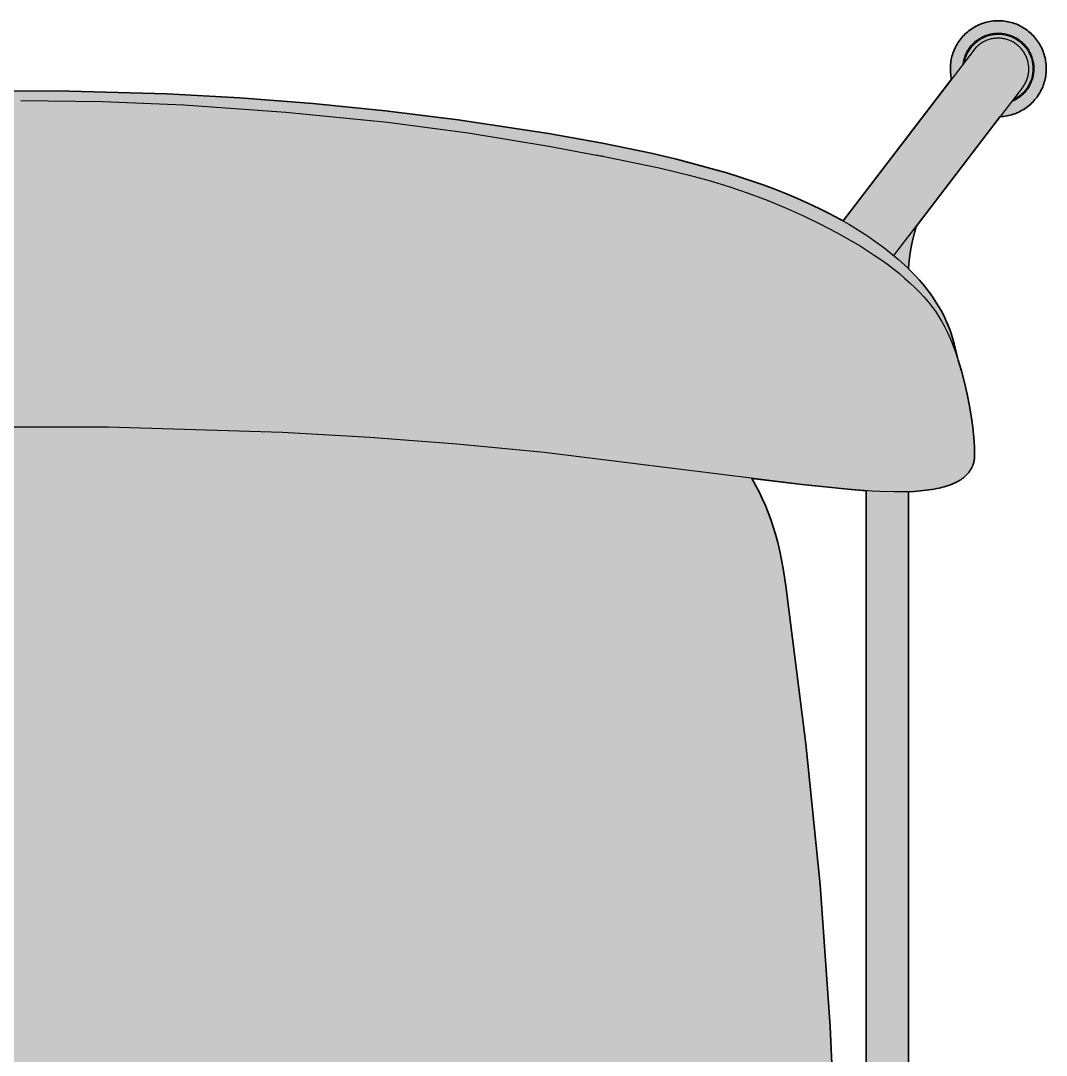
# Model space of a CAD drawing. Header units: millimetres. Extents: x 0 to 1859, y -919 to 982.
# Drawn here: x 407 to 674.3, y -649.8 to -380.2 of the extents above; entities that cross this region are included whole.
import ezdxf

# ---------------------------------------------------------------- set-up
doc = ezdxf.new("R2010")
doc.units = ezdxf.units.MM
doc.layers.add('Blocks', color=7, linetype='Continuous')
doc.layers.add('Blocks$Fill', color=7, linetype='Continuous', true_color=0xffffff)
doc.layers.add('Blocks$Inner', color=7, linetype='Continuous', lineweight=25, true_color=0x007f00)
doc.layers.add('Blocks$Outline', color=7, linetype='Continuous', lineweight=35, true_color=0xff3f3f)

# ---------------------------------------------------------------- blocks, each defined once
blk = doc.blocks.new('Soft Edge 90 Barstool Low Top')
at = {"layer": 'Blocks$Fill'}
h = blk.add_hatch(color=256, dxfattribs=at)
h.paths.add_polyline_path([(-60.84, -596.5), (-61.54, -597), (-61.87, -597.26), (-62.19, -597.54), (-62.51, -597.82), (-62.82, -598.12), (-63.11, -598.43), (-63.4, -598.74), (-63.67, -599.07), (-63.93, -599.41), (-64.18, -599.75), (-64.42, -600.11), (-64.65, -600.47), (-64.86, -600.83), (-65.06, -601.21), (-65.25, -601.59), (-65.43, -601.98), (-65.59, -602.38), (-65.74, -602.78), (-65.87, -603.18), (-66, -603.59), (-66.1, -604), (-66.2, -604.42), (-66.27, -604.84), (-66.34, -605.26), (-66.39, -605.68), (-66.42, -606.11), (-66.44, -606.53), (-66.45, -606.96), (-66.44, -607.39), (-66.42, -607.81), (-66.38, -608.24), (-66.33, -608.66), (-66.26, -609.08), (-66.18, -609.5), (-66.09, -609.92), (-65.98, -610.33), (-65.86, -610.74), (-65.72, -611.14), (-65.57, -611.54), (-65.41, -611.93), (-65.23, -612.32), (-65.04, -612.7), (-64.83, -613.08), (-64.61, -613.46), (-64.38, -613.83), (-64.13, -614.19), (-63.87, -614.54), (-63.6, -614.88), (-63.32, -615.21), (-63.02, -615.53), (-62.72, -615.84), (-62.4, -616.14), (-62.07, -616.43), (-61.74, -616.71), (-61.39, -616.97), (-61.04, -617.23), (-60.68, -617.47), (-60.3, -617.7), (-59.93, -617.91), (-59.54, -618.11), (-59.15, -618.3), (-58.75, -618.47), (-58.34, -618.64), (-57.93, -618.78), (-57.51, -618.91), (-57.1, -619.03), (-56.67, -619.13), (-56.24, -619.22), (-55.82, -619.29), (-55.38, -619.35), (-54.95, -619.39), (-54.51, -619.42), (-54.08, -619.43), (-53.64, -619.43), (-53.21, -619.41), (-52.77, -619.38), (-52.34, -619.33), (-51.91, -619.26), (-51.48, -619.18), (-51.06, -619.09), (-50.63, -618.98), (-50.22, -618.86), (-49.8, -618.72), (-49.39, -618.57), (-48.99, -618.4), (-48.59, -618.23), (-48.2, -618.03), (-47.82, -617.82), (-47.44, -617.6), (-47.08, -617.37), (-46.72, -617.12), (-46.37, -616.87), (-46.02, -616.6), (-45.69, -616.31), (-45.37, -616.02), (-44.36, -616.19), (-43.71, -616.27), (-43.06, -616.32), (-42.41, -616.35), (-41.76, -616.37), (-41.76, -616.36), (101.7, -616.36), (134.08, -618.77), (152.27, -619.47), (170.47, -619.7), (188.67, -619.47), (206.85, -618.77), (225.03, -617.62), (239.24, -616.36), (382.7, -616.36), (382.7, -616.37), (384, -616.32), (384.65, -616.27), (385.29, -616.19), (385.94, -616.09), (386.3, -616.02), (386.96, -616.6), (387.3, -616.87), (387.65, -617.12), (388.01, -617.37), (388.38, -617.6), (388.76, -617.82), (389.14, -618.03), (389.53, -618.23), (389.93, -618.4), (390.33, -618.57), (390.74, -618.72), (391.15, -618.86), (391.57, -618.98), (391.99, -619.09), (392.42, -619.18), (392.85, -619.26), (393.28, -619.33), (393.71, -619.38), (394.15, -619.41), (394.58, -619.43), (395.02, -619.43), (395.45, -619.42), (395.89, -619.39), (396.32, -619.35), (396.75, -619.29), (397.18, -619.22), (397.61, -619.13), (398.03, -619.03), (398.45, -618.91), (398.87, -618.78), (399.28, -618.64), (399.68, -618.47), (400.08, -618.3), (400.48, -618.11), (400.86, -617.91), (401.24, -617.7), (401.61, -617.47), (401.98, -617.23), (402.33, -616.97), (402.68, -616.71), (403.01, -616.43), (403.34, -616.14), (403.65, -615.84), (403.96, -615.53), (404.25, -615.21), (404.54, -614.88), (404.81, -614.54), (405.07, -614.19), (405.31, -613.83), (405.55, -613.46), (405.77, -613.08), (405.98, -612.7), (406.17, -612.32), (406.34, -611.93), (406.51, -611.54), (406.66, -611.14), (406.8, -610.74), (406.92, -610.33), (407.03, -609.92), (407.12, -609.5), (407.2, -609.08), (407.27, -608.66), (407.32, -608.24), (407.36, -607.81), (407.38, -607.39), (407.39, -606.96), (407.38, -606.53), (407.36, -606.11), (407.33, -605.68), (407.28, -605.26), (407.21, -604.84), (407.13, -604.42), (407.04, -604), (406.93, -603.59), (406.81, -603.18), (406.68, -602.78), (406.53, -602.38), (406.37, -601.98), (406.19, -601.59), (406, -601.21), (405.8, -600.84), (405.59, -600.47), (405.36, -600.11), (405.12, -599.75), (404.87, -599.41), (404.61, -599.07), (404.33, -598.74), (404.05, -598.43), (403.75, -598.12), (403.45, -597.82), (403.13, -597.54), (402.81, -597.26), (402.47, -597), (402.13, -596.74), (401.78, -596.5), (401.78, -203.22), (404.87, -203.03), (406.38, -202.87), (407.11, -202.78), (407.81, -202.67), (408.5, -202.55), (409.17, -202.43), (409.82, -202.29), (410.45, -202.14), (411.06, -201.97), (411.65, -201.8), (412.22, -201.62), (412.77, -201.42), (413.3, -201.21), (413.55, -201.1), (413.8, -200.99), (414.05, -200.87), (414.29, -200.75), (414.52, -200.63), (414.75, -200.5), (414.98, -200.37), (415.2, -200.24), (415.41, -200.1), (415.62, -199.96), (415.83, -199.82), (416.02, -199.67), (416.22, -199.52), (416.41, -199.36), (416.59, -199.2), (416.77, -199.03), (416.94, -198.86), (417.11, -198.69), (417.27, -198.5), (417.43, -198.32), (417.58, -198.12), (417.72, -197.92), (417.82, -197.79), (417.87, -197.7), (417.97, -197.55), (418.07, -197.39), (418.16, -197.23), (418.25, -197.06), (418.31, -196.94), (418.37, -196.82), (418.42, -196.7), (418.48, -196.57), (418.53, -196.45), (418.58, -196.32), (418.63, -196.18), (418.68, -196.05), (418.72, -195.91), (418.76, -195.76), (418.8, -195.61), (418.84, -195.46), (418.88, -195.3), (418.91, -195.14), (418.94, -194.98), (418.96, -194.82), (418.98, -194.66), (419, -194.5), (419.01, -194.35), (419.02, -194.2), (419.03, -193.93), (419.03, -193.69), (419.03, -193.49), (418.97, -191.64), (418.9, -190.23), (418.72, -188.06), (418.63, -187.1), (418.24, -183.99), (417.74, -180.9), (417.13, -177.83), (416.42, -174.78), (415.6, -171.76), (414.74, -168.96), (414.5, -167.86), (414.48, -167.79), (413.7, -164.72), (412.82, -161.68), (412.85, -161.82), (412.72, -161.41), (412.63, -161.18), (412.58, -160.97), (412.18, -159.96), (411.75, -158.95), (411.29, -157.96), (410.8, -156.99), (410.28, -156.03), (409.73, -155.09), (408.95, -153.8), (408.12, -152.54), (407.25, -151.31), (406.34, -150.11), (405.78, -149.41), (405.19, -148.7), (404.56, -147.98), (403.9, -147.25), (403.2, -146.51), (402.46, -145.76), (401.84, -145.14), (402.07, -142.33), (402.25, -140.94), (402.48, -139.55), (402.75, -138.17), (403.07, -136.79), (403.43, -135.43), (403.83, -134.08), (425.73, -105.48), (426.59, -105.42), (427.02, -105.36), (427.44, -105.29), (427.87, -105.21), (428.29, -105.11), (428.7, -105), (429.11, -104.87), (429.52, -104.73), (429.92, -104.57), (430.32, -104.4), (430.71, -104.22), (431.1, -104.02), (431.47, -103.81), (431.84, -103.59), (432.2, -103.36), (432.56, -103.11), (432.9, -102.85), (433.24, -102.58), (433.56, -102.3), (433.88, -102), (434.19, -101.7), (434.48, -101.38), (434.77, -101.06), (435.04, -100.72), (435.3, -100.38), (435.55, -100.03), (435.79, -99.67), (436.01, -99.3), (436.22, -98.92), (436.42, -98.54), (436.6, -98.15), (436.77, -97.75), (436.93, -97.35), (437.08, -96.94), (437.2, -96.53), (437.32, -96.12), (437.42, -95.7), (437.51, -95.27), (437.58, -94.85), (437.63, -94.42), (437.68, -93.99), (437.7, -93.56), (437.72, -93.13), (437.71, -92.7), (437.69, -92.27), (437.66, -91.84), (437.61, -91.41), (437.55, -90.98), (437.48, -90.55), (437.38, -90.13), (437.28, -89.71), (437.16, -89.3), (437.02, -88.89), (436.88, -88.49), (436.71, -88.09), (436.54, -87.69), (436.35, -87.3), (436.14, -86.92), (435.93, -86.55), (435.7, -86.18), (435.46, -85.83), (435.2, -85.48), (434.94, -85.14), (434.66, -84.81), (434.37, -84.48), (434.07, -84.17), (433.76, -83.87), (433.45, -83.58), (433.12, -83.31), (432.78, -83.04), (432.43, -82.78), (432.07, -82.54), (431.71, -82.31), (431.33, -82.09), (430.95, -81.89), (430.57, -81.7), (430.18, -81.52), (429.78, -81.35), (429.38, -81.2), (428.97, -81.07), (428.56, -80.95), (428.14, -80.84), (427.72, -80.75), (427.3, -80.67), (426.87, -80.6), (426.44, -80.55), (426.02, -80.52), (425.59, -80.5), (425.16, -80.49), (424.73, -80.5), (424.3, -80.53), (423.87, -80.57), (423.44, -80.62), (423.02, -80.69), (422.6, -80.77), (422.18, -80.87), (421.76, -80.98), (421.35, -81.11), (420.94, -81.25), (420.54, -81.4), (420.15, -81.57), (419.76, -81.75), (419.37, -81.94), (419, -82.15), (418.63, -82.37), (418.27, -82.6), (417.91, -82.85), (417.57, -83.11), (417.23, -83.37), (416.91, -83.65), (416.59, -83.95), (416.28, -84.25), (415.99, -84.56), (415.7, -84.88), (415.43, -85.21), (415.17, -85.56), (414.92, -85.91), (414.68, -86.26), (414.46, -86.63), (414.24, -87), (414.04, -87.38), (413.86, -87.77), (413.69, -88.17), (413.53, -88.57), (413.38, -88.97), (413.25, -89.38), (413.13, -89.79), (413.03, -90.21), (412.94, -90.63), (412.87, -91.05), (412.81, -91.48), (412.76, -91.91), (412.73, -92.34), (412.72, -92.77), (412.72, -93.2), (412.73, -93.63), (412.76, -94.06), (412.81, -94.48), (412.86, -94.91), (412.94, -95.33), (413.02, -95.75), (384.75, -132.68), (381.27, -130.78), (378.56, -129.41), (375.78, -128.09), (372.92, -126.81), (369.99, -125.58), (366.99, -124.4), (363.93, -123.26), (360.82, -122.18), (357.66, -121.15), (354.45, -120.17), (341.38, -116.61), (334.75, -114.98), (322.11, -112.37), (308.04, -109.87), (284.48, -106.3), (265.57, -103.96), (246.61, -102.05), (227.61, -100.58), (208.58, -99.52), (180, -98.73), (151.42, -98.88), (122.85, -100), (94.34, -102.05), (75.38, -103.95), (56.46, -106.3), (37.61, -109.1), (18.84, -112.37), (6.19, -114.98), (2.86, -115.77), (-10.27, -119.24), (-16.72, -121.15), (-19.89, -122.18), (-23, -123.26), (-26.05, -124.4), (-29.05, -125.58), (-31.98, -126.81), (-34.84, -128.09), (-37.62, -129.41), (-40.33, -130.78), (-42.95, -132.19), (-43.81, -132.68), (-72.09, -95.75), (-71.93, -94.91), (-71.87, -94.48), (-71.82, -94.06), (-71.79, -93.63), (-71.78, -93.2), (-71.78, -92.77), (-71.8, -92.34), (-71.83, -91.91), (-71.87, -91.48), (-71.93, -91.05), (-72, -90.63), (-72.09, -90.21), (-72.19, -89.79), (-72.31, -89.38), (-72.44, -88.97), (-72.59, -88.57), (-72.75, -88.17), (-72.92, -87.77), (-73.11, -87.38), (-73.31, -87), (-73.52, -86.63), (-73.74, -86.26), (-73.98, -85.91), (-74.23, -85.56), (-74.49, -85.21), (-74.77, -84.88), (-75.05, -84.56), (-75.35, -84.25), (-75.65, -83.95), (-75.97, -83.65), (-76.3, -83.37), (-76.63, -83.11), (-76.98, -82.85), (-77.33, -82.6), (-77.69, -82.37), (-78.06, -82.15), (-78.44, -81.94), (-78.82, -81.75), (-79.21, -81.57), (-79.61, -81.4), (-80.01, -81.25), (-80.41, -81.11), (-80.82, -80.98), (-81.24, -80.87), (-81.66, -80.77), (-82.08, -80.69), (-82.5, -80.62), (-82.93, -80.57), (-83.36, -80.53), (-83.79, -80.5), (-84.22, -80.49), (-84.65, -80.5), (-85.08, -80.52), (-85.51, -80.55), (-85.93, -80.6), (-86.36, -80.67), (-86.78, -80.75), (-87.2, -80.84), (-87.62, -80.95), (-88.03, -81.07), (-88.44, -81.2), (-88.84, -81.35), (-89.24, -81.52), (-89.63, -81.7), (-90.02, -81.89), (-90.4, -82.09), (-90.77, -82.31), (-91.13, -82.54), (-91.49, -82.78), (-91.84, -83.04), (-92.18, -83.31), (-92.51, -83.58), (-92.83, -83.87), (-93.14, -84.17), (-93.44, -84.48), (-93.72, -84.81), (-94, -85.14), (-94.27, -85.48), (-94.52, -85.83), (-94.76, -86.18), (-94.99, -86.55), (-95.21, -86.92), (-95.41, -87.3), (-95.6, -87.69), (-95.78, -88.09), (-95.94, -88.49), (-96.09, -88.89), (-96.22, -89.3), (-96.34, -89.71), (-96.45, -90.13), (-96.54, -90.55), (-96.62, -90.98), (-96.68, -91.41), (-96.72, -91.84), (-96.76, -92.27), (-96.77, -92.7), (-96.78, -93.13), (-96.77, -93.56), (-96.74, -93.99), (-96.7, -94.42), (-96.64, -94.85), (-96.57, -95.27), (-96.48, -95.7), (-96.38, -96.12), (-96.27, -96.53), (-96.14, -96.94), (-95.99, -97.35), (-95.84, -97.75), (-95.67, -98.15), (-95.48, -98.54), (-95.28, -98.92), (-95.07, -99.3), (-94.85, -99.67), (-94.61, -100.03), (-94.36, -100.38), (-94.1, -100.72), (-93.83, -101.06), (-93.54, -101.38), (-93.25, -101.7), (-92.94, -102), (-92.63, -102.3), (-92.3, -102.58), (-91.97, -102.85), (-91.62, -103.11), (-91.27, -103.36), (-90.91, -103.59), (-90.54, -103.81), (-90.16, -104.02), (-89.77, -104.22), (-89.38, -104.4), (-88.99, -104.57), (-88.58, -104.73), (-88.18, -104.87), (-87.76, -105), (-87.35, -105.11), (-86.93, -105.21), (-86.5, -105.29), (-86.08, -105.36), (-85.65, -105.42), (-85.22, -105.46), (-84.79, -105.48), (-62.89, -134.08), (-62.13, -136.79), (-61.82, -138.17), (-61.54, -139.55), (-61.32, -140.94), (-61.13, -142.33), (-60.99, -143.74), (-60.9, -145.14), (-62.26, -146.51), (-62.96, -147.25), (-63.62, -147.98), (-64.25, -148.7), (-64.85, -149.41), (-65.41, -150.11), (-66.32, -151.31), (-67.18, -152.54), (-68.01, -153.8), (-68.79, -155.09), (-69.34, -156.03), (-69.86, -156.99), (-70.35, -157.96), (-70.81, -158.95), (-71.24, -159.96), (-71.64, -160.97), (-71.69, -161.18), (-71.78, -161.41), (-71.91, -161.82), (-71.88, -161.68), (-72.76, -164.72), (-73.54, -167.79), (-73.56, -167.86), (-73.56, -167.88), (-73.88, -169.36), (-75.39, -174.62), (-76.08, -177.56), (-76.68, -180.52), (-77.17, -183.49), (-77.58, -186.49), (-77.71, -187.63), (-78.03, -191.6), (-78.09, -192.98), (-78.11, -193.68), (-78.11, -193.92), (-78.1, -194.19), (-78.09, -194.34), (-78.08, -194.49), (-78.07, -194.65), (-78.05, -194.81), (-78.02, -194.97), (-78, -195.13), (-77.96, -195.3), (-77.93, -195.46), (-77.89, -195.61), (-77.85, -195.77), (-77.81, -195.91), (-77.76, -196.06), (-77.72, -196.19), (-77.67, -196.33), (-77.62, -196.46), (-77.56, -196.59), (-77.51, -196.72), (-77.45, -196.84), (-77.39, -196.96), (-77.34, -197.08), (-77.25, -197.25), (-77.15, -197.42), (-77.06, -197.58), (-76.96, -197.74), (-76.9, -197.82), (-76.8, -197.96), (-76.66, -198.16), (-76.5, -198.36), (-76.35, -198.55), (-76.18, -198.73), (-76.01, -198.91), (-75.84, -199.08), (-75.66, -199.25), (-75.47, -199.41), (-75.28, -199.56), (-75.08, -199.72), (-74.88, -199.86), (-74.68, -200.01), (-74.47, -200.15), (-74.25, -200.28), (-74.03, -200.41), (-73.8, -200.54), (-73.57, -200.66), (-73.33, -200.78), (-73.09, -200.9), (-72.85, -201.01), (-72.59, -201.12), (-72.34, -201.23), (-71.81, -201.43), (-71.26, -201.63), (-70.69, -201.8), (-70.1, -201.97), (-69.48, -202.13), (-68.85, -202.27), (-68.2, -202.41), (-67.54, -202.53), (-66.85, -202.64), (-65.41, -202.83), (-63.9, -202.99), (-62.32, -203.1), (-60.84, -203.17)], flags=0)
h.paths.add_polyline_path([(-20.1, -199.82), (-22.27, -204.01), (-23.23, -206.12), (-24.12, -208.25), (-24.95, -210.42), (-25.7, -212.61), (-26.38, -214.82), (-26.99, -217.06), (-27.57, -219.53), (-28.08, -222.03), (-28.52, -224.54), (-28.92, -227.06), (-35.11, -277.64), (-38.83, -318.3), (-41.31, -359.07), (-42.48, -397.79), (-42.53, -434.39), (-41.58, -470.99), (-39.67, -507.51), (-37.98, -530.26), (-37.51, -534.8), (-37.21, -537.07), (-36.87, -539.32), (-36.47, -541.57), (-36.01, -543.8), (-35.48, -546.03), (-34.87, -548.23), (-34.2, -550.42), (-33.46, -552.59), (-32.66, -554.73), (-31.8, -556.85), (-30.88, -558.94), (-29.9, -561.01), (-28.86, -563.05), (-27.78, -565.07), (-26.63, -567.05), (-25.44, -569.01), (-24.19, -570.92), (-23.09, -572.51), (-49.84, -593.53), (-49.84, -202.98), (-43.42, -202.51), (-34.03, -201.57)], flags=0)
h.paths.add_polyline_path([(-12.61, -584.63), (-10.66, -586.42), (-8.93, -587.93), (-7.16, -589.38), (-5.35, -590.78), (-3.49, -592.13), (-1.61, -593.43), (0.32, -594.68), (2.28, -595.87), (4.27, -597.01), (6.29, -598.08), (8.35, -599.1), (10.43, -600.05), (12.54, -600.95), (14.67, -601.78), (16.82, -602.56), (18.99, -603.29), (21.18, -603.96), (23.38, -604.58), (25.6, -605.15), (26.52, -605.37), (-39.01, -605.37)], flags=0)
h.paths.add_polyline_path([(364.03, -572.51), (366.38, -569.01), (367.57, -567.05), (368.71, -565.07), (369.8, -563.05), (370.84, -561.01), (371.81, -558.94), (372.73, -556.85), (373.6, -554.73), (374.4, -552.59), (375.14, -550.42), (375.81, -548.23), (376.41, -546.03), (376.95, -543.8), (377.41, -541.57), (377.81, -539.32), (378.15, -537.07), (378.44, -534.8), (378.92, -530.26), (379.31, -525.72), (381.68, -489.26), (383.11, -452.69), (383.57, -416.09), (383.01, -379.49), (381.4, -342.55), (378.75, -305.71), (375.1, -268.95), (369.86, -227.79), (369.15, -223.24), (368.73, -220.97), (368.27, -218.72), (367.75, -216.48), (367.15, -214.26), (366.58, -212.37), (365.94, -210.51), (365.26, -208.67), (364.52, -206.84), (363.72, -205.04), (362.87, -203.27), (361.98, -201.52), (361.01, -199.75), (385.97, -202.61), (390.78, -202.97), (390.78, -593.53)], flags=0)
h.paths.add_polyline_path([(379.95, -605.37), (314.42, -605.37), (317.56, -604.58), (319.76, -603.96), (321.95, -603.29), (324.12, -602.56), (326.27, -601.78), (328.4, -600.95), (330.51, -600.05), (332.59, -599.1), (334.64, -598.08), (336.67, -597.01), (338.66, -595.87), (340.62, -594.68), (342.54, -593.43), (344.43, -592.13), (346.28, -590.78), (348.1, -589.38), (349.87, -587.93), (351.6, -586.42), (353.29, -584.88), (353.55, -584.63)], flags=0)
at = {"layer": 'Blocks$Inner'}
for p, q in [((418.86, -88.14), (384.75, -132.68)), ((397.99, -141.71), (431.56, -97.87)), ((401.93, -143.74), (401.84, -145.14)), ((361.01, -199.75), (361.98, -201.52)), ((390.78, -597.28), (390.78, -202.97)), ((401.78, -203.22), (401.78, -597.28))]:
    blk.add_line(p, q, dxfattribs=at)
for points in [[(413.02, -95.75), (412.94, -95.33), (412.86, -94.91), (412.81, -94.48), (412.76, -94.06), (412.73, -93.63), (412.72, -93.2), (412.72, -92.77), (412.73, -92.34), (412.76, -91.91), (412.81, -91.48), (412.87, -91.05), (412.94, -90.63), (413.03, -90.21), (413.13, -89.79), (413.25, -89.38), (413.38, -88.97), (413.53, -88.57), (413.69, -88.17), (413.86, -87.77), (414.04, -87.38), (414.24, -87), (414.46, -86.63), (414.68, -86.26), (414.92, -85.91), (415.17, -85.56), (415.43, -85.21), (415.7, -84.88), (415.99, -84.56), (416.28, -84.25), (416.59, -83.95), (416.91, -83.65), (417.23, -83.37), (417.57, -83.11), (417.91, -82.85), (418.27, -82.6), (418.63, -82.37), (419, -82.15), (419.37, -81.94), (419.76, -81.75), (420.15, -81.57), (420.54, -81.4), (420.94, -81.25), (421.35, -81.11), (421.76, -80.98), (422.18, -80.87), (422.6, -80.77), (423.02, -80.69), (423.44, -80.62), (423.87, -80.57), (424.3, -80.53), (424.73, -80.5), (425.16, -80.49), (425.59, -80.5), (426.02, -80.52), (426.44, -80.55), (426.87, -80.6), (427.3, -80.67), (427.72, -80.75), (428.14, -80.84), (428.56, -80.95), (428.97, -81.07), (429.38, -81.2), (429.78, -81.35), (430.18, -81.52), (430.57, -81.7), (430.95, -81.89), (431.33, -82.09), (431.71, -82.31), (432.07, -82.54), (432.43, -82.78), (432.78, -83.04), (433.12, -83.31), (433.45, -83.58), (433.76, -83.87), (434.07, -84.17), (434.37, -84.48), (434.66, -84.81), (434.94, -85.14), (435.2, -85.48), (435.46, -85.83), (435.7, -86.18), (435.93, -86.55), (436.14, -86.92), (436.35, -87.3), (436.54, -87.69), (436.71, -88.09), (436.88, -88.49), (437.02, -88.89), (437.16, -89.3), (437.28, -89.71), (437.38, -90.13), (437.48, -90.55), (437.55, -90.98), (437.61, -91.41), (437.66, -91.84), (437.69, -92.27), (437.71, -92.7), (437.72, -93.13), (437.7, -93.56), (437.68, -93.99), (437.63, -94.42), (437.58, -94.85), (437.51, -95.27), (437.42, -95.7), (437.32, -96.12), (437.2, -96.53), (437.08, -96.94), (436.93, -97.35), (436.77, -97.75), (436.6, -98.15), (436.42, -98.54), (436.22, -98.92), (436.01, -99.3), (435.79, -99.67), (435.55, -100.03), (435.3, -100.38), (435.04, -100.72), (434.77, -101.06), (434.48, -101.38), (434.19, -101.7), (433.88, -102), (433.56, -102.3), (433.24, -102.58), (432.9, -102.85), (432.56, -103.11), (432.2, -103.36), (431.84, -103.59), (431.47, -103.81), (431.1, -104.02), (430.71, -104.22), (430.32, -104.4), (429.92, -104.57), (429.52, -104.73), (429.11, -104.87), (428.7, -105), (428.29, -105.11), (427.87, -105.21), (427.44, -105.29), (427.02, -105.36), (426.59, -105.42), (426.16, -105.46), (425.73, -105.48)], [(416.02, -91.84), (416.07, -91.52), (416.12, -91.21), (416.19, -90.9), (416.27, -90.59), (416.36, -90.28), (416.45, -89.98), (416.56, -89.68), (416.68, -89.39), (416.81, -89.1), (416.95, -88.81), (417.1, -88.53), (417.26, -88.25), (417.42, -87.98), (417.6, -87.72), (417.78, -87.46), (417.98, -87.21), (418.18, -86.96), (418.39, -86.73), (418.61, -86.5), (418.84, -86.27), (419.07, -86.06), (419.31, -85.85), (419.56, -85.65), (419.82, -85.46), (420.08, -85.28), (420.35, -85.11), (420.62, -84.95), (420.9, -84.79), (421.18, -84.65), (421.47, -84.52), (421.77, -84.39), (422.06, -84.28), (422.36, -84.18), (422.67, -84.09), (422.98, -84), (423.29, -83.93), (423.6, -83.87), (423.91, -83.82), (424.23, -83.78), (424.54, -83.75), (424.86, -83.73), (425.18, -83.73), (425.5, -83.73), (425.82, -83.75), (426.13, -83.77), (426.45, -83.81), (426.76, -83.86), (427.08, -83.92), (427.39, -83.99), (427.69, -84.07), (428, -84.16), (428.3, -84.26), (428.6, -84.37), (428.89, -84.49), (429.18, -84.62), (429.47, -84.76), (429.75, -84.91), (430.03, -85.07), (430.3, -85.24), (430.56, -85.42), (430.82, -85.61), (431.07, -85.81), (431.31, -86.02), (431.55, -86.23), (431.78, -86.45), (432, -86.68), (432.21, -86.92), (432.42, -87.17), (432.62, -87.42), (432.8, -87.68), (432.98, -87.94), (433.15, -88.21), (433.31, -88.49), (433.46, -88.77), (433.6, -89.06), (433.73, -89.35), (433.85, -89.64), (433.96, -89.94), (434.06, -90.25), (434.15, -90.55), (434.23, -90.86), (434.3, -91.18), (434.36, -91.49), (434.4, -91.81), (434.44, -92.12), (434.46, -92.44), (434.48, -92.76), (434.48, -93.08), (434.47, -93.4), (434.45, -93.72), (434.42, -94.04), (434.38, -94.35), (434.33, -94.67), (434.26, -94.98), (434.19, -95.29), (434.11, -95.6), (434.01, -95.91), (433.9, -96.21), (433.79, -96.51), (433.66, -96.8), (433.53, -97.09), (433.38, -97.37), (433.22, -97.65), (433.06, -97.92), (432.88, -98.19), (432.7, -98.45), (432.51, -98.71), (432.31, -98.96), (432.1, -99.2), (431.88, -99.43), (431.65, -99.66), (431.42, -99.87), (431.18, -100.08), (430.93, -100.29), (430.67, -100.48), (430.41, -100.66), (430.15, -100.84), (429.87, -101), (429.59, -101.16), (429.31, -101.3), (429.02, -101.44), (428.73, -101.57)], [(416.36, -91.4), (416.42, -91.1), (416.49, -90.79), (416.57, -90.49), (416.66, -90.19), (416.76, -89.9), (416.88, -89.61), (417, -89.32), (417.13, -89.04), (417.27, -88.76), (417.42, -88.49), (417.58, -88.22), (417.75, -87.96), (417.93, -87.71), (418.12, -87.46), (418.32, -87.21), (418.52, -86.98), (418.73, -86.75), (418.95, -86.53), (419.18, -86.32), (419.41, -86.11), (419.66, -85.91), (419.9, -85.73), (420.16, -85.55), (420.42, -85.38), (420.69, -85.22), (420.96, -85.06), (421.24, -84.92), (421.52, -84.79), (421.8, -84.66), (422.09, -84.55), (422.39, -84.45), (422.69, -84.36), (422.99, -84.27), (423.29, -84.2), (423.6, -84.14), (423.9, -84.09), (424.21, -84.05), (424.52, -84.02), (424.83, -84), (425.15, -83.99), (425.46, -84), (425.77, -84.01), (426.08, -84.03), (426.39, -84.07), (426.7, -84.12), (427, -84.17), (427.31, -84.24), (427.61, -84.32), (427.91, -84.4), (428.2, -84.5), (428.5, -84.61), (428.79, -84.73), (429.07, -84.86), (429.35, -85), (429.62, -85.15), (429.89, -85.3), (430.16, -85.47), (430.42, -85.65), (430.67, -85.83), (430.91, -86.03), (431.15, -86.23), (431.38, -86.44), (431.61, -86.66), (431.82, -86.88), (432.03, -87.12), (432.23, -87.36), (432.42, -87.6), (432.61, -87.86), (432.78, -88.12), (432.95, -88.38), (433.1, -88.65), (433.25, -88.93), (433.38, -89.21), (433.51, -89.5), (433.63, -89.79), (433.73, -90.08), (433.83, -90.38), (433.91, -90.68), (433.99, -90.98), (434.05, -91.29), (434.11, -91.6), (434.15, -91.91), (434.18, -92.22), (434.2, -92.53), (434.21, -92.84), (434.21, -93.15), (434.2, -93.47), (434.18, -93.78), (434.15, -94.09), (434.11, -94.4), (434.05, -94.71), (433.99, -95.01), (433.91, -95.32), (433.83, -95.62), (433.73, -95.91), (433.62, -96.21), (433.51, -96.5), (433.38, -96.78), (433.24, -97.06), (433.1, -97.34), (432.94, -97.61), (432.78, -97.88), (432.6, -98.14), (432.42, -98.39), (432.23, -98.64), (432.03, -98.88), (431.82, -99.11), (431.6, -99.34), (431.38, -99.55), (431.15, -99.76), (430.91, -99.96), (430.66, -100.16), (430.41, -100.34), (430.15, -100.52), (429.89, -100.69), (429.62, -100.84), (429.34, -100.99), (429.06, -101.13)], [(431.56, -97.87), (431.72, -97.64), (431.88, -97.41), (432.02, -97.18), (432.16, -96.94), (432.29, -96.7), (432.41, -96.45), (432.52, -96.2), (432.63, -95.94), (432.72, -95.68), (432.81, -95.42), (432.88, -95.15), (432.95, -94.89), (433.01, -94.62), (433.06, -94.34), (433.1, -94.07), (433.13, -93.8), (433.15, -93.52), (433.16, -93.25), (433.16, -92.97), (433.15, -92.69), (433.14, -92.42), (433.11, -92.14), (433.07, -91.87), (433.03, -91.6), (432.97, -91.33), (432.91, -91.06), (432.83, -90.79), (432.75, -90.53), (432.66, -90.27), (432.56, -90.01), (432.45, -89.76), (432.33, -89.51), (432.21, -89.26), (432.07, -89.02), (431.93, -88.79), (431.78, -88.56), (431.62, -88.33), (431.45, -88.11), (431.28, -87.9), (431.09, -87.69), (430.91, -87.49), (430.71, -87.29), (430.51, -87.11), (430.3, -86.92), (430.08, -86.75), (429.86, -86.58), (429.64, -86.43), (429.41, -86.28), (429.17, -86.13), (428.93, -86), (428.68, -85.87), (428.43, -85.76), (428.18, -85.65), (427.92, -85.55), (427.66, -85.46), (427.4, -85.37), (427.13, -85.3), (426.86, -85.24), (426.59, -85.18), (426.32, -85.14), (426.05, -85.1), (425.77, -85.08), (425.5, -85.06), (425.22, -85.05), (424.94, -85.06), (424.67, -85.07), (424.4, -85.09), (424.13, -85.12), (423.86, -85.15), (423.6, -85.2), (423.33, -85.26), (423.07, -85.32), (422.81, -85.4), (422.55, -85.48), (422.29, -85.58), (422.04, -85.68), (421.79, -85.79), (421.55, -85.91), (421.31, -86.03), (421.07, -86.17), (420.84, -86.31), (420.62, -86.46), (420.4, -86.62), (420.18, -86.78), (419.97, -86.96), (419.77, -87.14), (419.58, -87.33), (419.39, -87.52), (419.2, -87.72), (419.03, -87.93), (418.86, -88.14)], [(151.42, -98.88), (180, -98.73), (208.58, -99.52), (227.61, -100.58), (246.61, -102.05), (265.57, -103.96), (284.48, -106.3), (308.04, -109.87), (322.11, -112.37), (334.75, -114.98), (341.38, -116.61), (354.45, -120.17), (357.66, -121.15), (360.82, -122.18), (363.93, -123.26), (366.99, -124.4), (369.99, -125.58), (372.92, -126.81), (375.78, -128.09), (378.56, -129.41), (381.27, -130.78), (383.89, -132.19), (386.4, -133.62), (388.8, -135.09), (391.1, -136.58), (393.3, -138.09), (395.37, -139.62), (397.33, -141.15), (399.17, -142.7), (400.89, -144.24), (401.7, -145), (402.46, -145.76), (403.2, -146.51), (403.9, -147.25), (404.56, -147.98), (405.19, -148.7), (405.78, -149.41), (406.34, -150.11), (407.25, -151.31), (408.12, -152.54), (408.95, -153.8), (409.73, -155.09), (410.28, -156.03), (410.8, -156.99), (411.29, -157.96), (411.75, -158.95), (412.18, -159.96), (412.58, -160.97), (412.63, -161.18), (412.72, -161.41), (412.85, -161.82), (412.82, -161.68), (413.7, -164.72), (414.48, -167.79), (414.5, -167.86), (414.5, -167.88), (414.74, -168.99)], [(170.47, -101.25), (191.75, -101.54), (213.02, -102.44), (239.55, -104.31), (266.02, -106.97), (287.11, -109.75), (308.11, -113.18), (320.53, -115.49), (320.69, -115.52), (320.85, -115.55), (321.02, -115.58), (321.67, -115.71), (321.93, -115.75), (322.01, -115.77), (322.17, -115.8), (322.49, -115.87), (336.87, -118.85), (344.67, -120.77), (349.84, -122.17), (354.98, -123.7), (357.52, -124.53), (360.04, -125.4), (364.99, -127.26), (369.8, -129.24), (374.45, -131.33), (378.92, -133.5), (383.2, -135.73), (387.26, -138.02), (389.2, -139.19), (391.08, -140.37), (392.9, -141.56), (394.64, -142.76), (396.31, -143.97), (397.91, -145.19), (399.44, -146.41), (400.89, -147.63), (402.25, -148.86), (403.54, -150.08), (404.74, -151.3), (405.86, -152.51), (406.39, -153.11), (406.9, -153.71), (407.38, -154.3), (407.84, -154.89), (408.5, -155.77), (408.65, -155.98), (408.7, -156.05), (408.76, -156.14), (408.82, -156.22), (409.63, -157.47), (410.39, -158.75), (411.12, -160.04), (411.8, -161.37), (412.43, -162.71), (413.02, -164.07), (413.57, -165.46), (414.07, -166.86), (414.52, -168.27), (414.55, -168.36), (414.68, -168.77), (415.6, -171.76), (416.42, -174.78), (417.13, -177.83), (417.74, -180.9), (418.24, -183.99), (418.63, -187.1), (418.64, -187.2), (418.66, -187.43), (418.69, -187.69), (418.72, -188.06), (418.9, -190.23), (418.97, -191.64), (419.03, -193.49), (419.03, -193.69), (419.03, -193.93), (419.02, -194.2), (419.01, -194.35), (419, -194.5), (418.98, -194.66), (418.96, -194.82), (418.94, -194.98), (418.91, -195.14), (418.88, -195.3), (418.84, -195.46), (418.8, -195.61), (418.76, -195.76), (418.72, -195.91), (418.68, -196.05), (418.63, -196.18), (418.58, -196.32), (418.53, -196.45), (418.48, -196.57), (418.42, -196.7), (418.37, -196.82), (418.31, -196.94), (418.25, -197.06), (418.16, -197.23), (418.07, -197.39), (417.97, -197.55), (417.87, -197.7), (417.82, -197.79), (417.72, -197.92), (417.58, -198.12), (417.43, -198.32), (417.27, -198.5), (417.11, -198.69), (416.94, -198.86), (416.77, -199.03), (416.59, -199.2), (416.41, -199.36), (416.22, -199.52), (416.02, -199.67), (415.83, -199.82), (415.62, -199.96), (415.41, -200.1), (415.2, -200.24), (414.98, -200.37), (414.75, -200.5), (414.52, -200.63), (414.29, -200.75), (414.05, -200.87), (413.8, -200.99), (413.55, -201.1), (413.3, -201.21), (412.77, -201.42), (412.22, -201.62), (411.65, -201.8), (411.06, -201.97), (410.45, -202.14), (409.82, -202.29), (409.17, -202.43), (408.5, -202.55), (407.81, -202.67), (407.11, -202.78), (406.38, -202.87), (404.87, -203.03), (403.28, -203.15), (401.63, -203.23), (399.9, -203.27), (398.11, -203.28), (394.32, -203.18), (392.33, -203.09), (385.97, -202.61), (374.12, -201.39), (306.85, -192.99), (284.13, -190.81), (261.43, -189.09), (238.68, -187.8), (193.23, -186.38), (147.76, -186.37)], [(403.83, -134.08), (403.43, -135.43), (403.07, -136.79), (402.75, -138.17), (402.48, -139.55), (402.25, -140.94), (402.07, -142.33), (401.93, -143.74)], [(361.98, -201.52), (362.87, -203.27), (363.72, -205.04), (364.52, -206.84), (365.26, -208.67), (365.94, -210.51), (366.58, -212.37), (367.15, -214.26), (367.75, -216.48), (368.27, -218.72), (368.73, -220.97), (369.15, -223.24), (369.86, -227.79), (375.1, -268.95), (378.75, -305.71), (381.4, -342.55), (383.01, -379.49)]]:
    blk.add_lwpolyline(points, dxfattribs=at)
at = {"layer": 'Blocks$Outline'}
for points in [[(425.73, -105.48), (426.16, -105.46), (426.59, -105.42), (427.02, -105.36), (427.44, -105.29), (427.87, -105.21), (428.29, -105.11), (428.7, -105), (429.11, -104.87), (429.52, -104.73), (429.92, -104.57), (430.32, -104.4), (430.71, -104.22), (431.1, -104.02), (431.47, -103.81), (431.84, -103.59), (432.2, -103.36), (432.56, -103.11), (432.9, -102.85), (433.24, -102.58), (433.56, -102.3), (433.88, -102), (434.19, -101.7), (434.48, -101.38), (434.77, -101.06), (435.04, -100.72), (435.3, -100.38), (435.55, -100.03), (435.79, -99.67), (436.01, -99.3), (436.22, -98.92), (436.42, -98.54), (436.6, -98.15), (436.77, -97.75), (436.93, -97.35), (437.08, -96.94), (437.2, -96.53), (437.32, -96.12), (437.42, -95.7), (437.51, -95.27), (437.58, -94.85), (437.63, -94.42), (437.68, -93.99), (437.7, -93.56), (437.72, -93.13), (437.71, -92.7), (437.69, -92.27), (437.66, -91.84), (437.61, -91.41), (437.55, -90.98), (437.48, -90.55), (437.38, -90.13), (437.28, -89.71), (437.16, -89.3), (437.02, -88.89), (436.88, -88.49), (436.71, -88.09), (436.54, -87.69), (436.35, -87.3), (436.14, -86.92), (435.93, -86.55), (435.7, -86.18), (435.46, -85.83), (435.2, -85.48), (434.94, -85.14), (434.66, -84.81), (434.37, -84.48), (434.07, -84.17), (433.76, -83.87), (433.45, -83.58), (433.12, -83.31), (432.78, -83.04), (432.43, -82.78), (432.07, -82.54), (431.71, -82.31), (431.33, -82.09), (430.95, -81.89), (430.57, -81.7), (430.18, -81.52), (429.78, -81.35), (429.38, -81.2), (428.97, -81.07), (428.56, -80.95), (428.14, -80.84), (427.72, -80.75), (427.3, -80.67), (426.87, -80.6), (426.44, -80.55), (426.02, -80.52), (425.59, -80.5), (425.16, -80.49), (424.73, -80.5), (424.3, -80.53), (423.87, -80.57), (423.44, -80.62), (423.02, -80.69), (422.6, -80.77), (422.18, -80.87), (421.76, -80.98), (421.35, -81.11), (420.94, -81.25), (420.54, -81.4), (420.15, -81.57), (419.76, -81.75), (419.37, -81.94), (419, -82.15), (418.63, -82.37), (418.27, -82.6), (417.91, -82.85), (417.57, -83.11), (417.23, -83.37), (416.91, -83.65), (416.59, -83.95), (416.28, -84.25), (415.99, -84.56), (415.7, -84.88), (415.43, -85.21), (415.17, -85.56), (414.92, -85.91), (414.68, -86.26), (414.46, -86.63), (414.24, -87), (414.04, -87.38), (413.86, -87.77), (413.69, -88.17), (413.53, -88.57), (413.38, -88.97), (413.25, -89.38), (413.13, -89.79), (413.03, -90.21), (412.94, -90.63), (412.87, -91.05), (412.81, -91.48), (412.76, -91.91), (412.73, -92.34), (412.72, -92.77), (412.72, -93.2), (412.73, -93.63), (412.76, -94.06), (412.81, -94.48), (412.86, -94.91), (412.94, -95.33), (413.02, -95.75)], [(413.02, -95.75), (384.75, -132.68)], [(384.75, -132.68), (383.89, -132.19), (381.27, -130.78), (378.56, -129.41), (375.78, -128.09), (372.92, -126.81), (369.99, -125.58), (366.99, -124.4), (363.93, -123.26), (360.82, -122.18), (357.66, -121.15), (354.45, -120.17), (341.38, -116.61), (334.75, -114.98), (322.11, -112.37), (308.04, -109.87), (284.48, -106.3), (265.57, -103.96), (246.61, -102.05), (227.61, -100.58), (208.58, -99.52), (180, -98.73), (151.42, -98.88)], [(403.83, -134.08), (425.73, -105.48)], [(401.84, -145.14), (401.93, -143.74), (402.07, -142.33), (402.25, -140.94), (402.48, -139.55), (402.75, -138.17), (403.07, -136.79), (403.43, -135.43), (403.83, -134.08)], [(414.74, -168.96), (414.5, -167.88), (414.5, -167.86), (414.48, -167.79), (413.7, -164.72), (412.82, -161.68), (412.85, -161.82), (412.72, -161.41), (412.63, -161.18), (412.58, -160.97), (412.18, -159.96), (411.75, -158.95), (411.29, -157.96), (410.8, -156.99), (410.28, -156.03), (409.73, -155.09), (408.95, -153.8), (408.12, -152.54), (407.25, -151.31), (406.34, -150.11), (405.78, -149.41), (405.19, -148.7), (404.56, -147.98), (403.9, -147.25), (403.2, -146.51), (402.46, -145.76), (401.84, -145.14)], [(401.78, -203.22), (403.28, -203.15), (404.87, -203.03), (406.38, -202.87), (407.11, -202.78), (407.81, -202.67), (408.5, -202.55), (409.17, -202.43), (409.82, -202.29), (410.45, -202.14), (411.06, -201.97), (411.65, -201.8), (412.22, -201.62), (412.77, -201.42), (413.3, -201.21), (413.55, -201.1), (413.8, -200.99), (414.05, -200.87), (414.29, -200.75), (414.52, -200.63), (414.75, -200.5), (414.98, -200.37), (415.2, -200.24), (415.41, -200.1), (415.62, -199.96), (415.83, -199.82), (416.02, -199.67), (416.22, -199.52), (416.41, -199.36), (416.59, -199.2), (416.77, -199.03), (416.94, -198.86), (417.11, -198.69), (417.27, -198.5), (417.43, -198.32), (417.58, -198.12), (417.72, -197.92), (417.82, -197.79), (417.87, -197.7), (417.97, -197.55), (418.07, -197.39), (418.16, -197.23), (418.25, -197.06), (418.31, -196.94), (418.37, -196.82), (418.42, -196.7), (418.48, -196.57), (418.53, -196.45), (418.58, -196.32), (418.63, -196.18), (418.68, -196.05), (418.72, -195.91), (418.76, -195.76), (418.8, -195.61), (418.84, -195.46), (418.88, -195.3), (418.91, -195.14), (418.94, -194.98), (418.96, -194.82), (418.98, -194.66), (419, -194.5), (419.01, -194.35), (419.02, -194.2), (419.03, -193.93), (419.03, -193.69), (419.03, -193.49), (418.97, -191.64), (418.9, -190.23), (418.72, -188.06), (418.69, -187.69), (418.66, -187.43), (418.64, -187.2), (418.63, -187.1), (418.24, -183.99), (417.74, -180.9), (417.13, -177.83), (416.42, -174.78), (415.6, -171.76), (414.74, -168.96)], [(383.01, -379.49), (381.4, -342.55), (378.75, -305.71), (375.1, -268.95), (369.86, -227.79), (369.15, -223.24), (368.73, -220.97), (368.27, -218.72), (367.75, -216.48), (367.15, -214.26), (366.58, -212.37), (365.94, -210.51), (365.26, -208.67), (364.52, -206.84), (363.72, -205.04), (362.87, -203.27), (361.98, -201.52), (361.01, -199.75)], [(361.01, -199.75), (374.12, -201.39), (385.97, -202.61), (390.78, -202.97)], [(390.78, -202.97), (390.78, -593.53)], [(401.78, -596.5), (401.78, -203.22)]]:
    blk.add_lwpolyline(points, dxfattribs=at)

msp = doc.modelspace()

# ---------------------------------------------------------------- block references
at = {"layer": 'Blocks'}
msp.add_blockref('Soft Edge 90 Barstool Low Top', (236.55, -299.73), dxfattribs=at)

doc.saveas('drawing.dxf')
